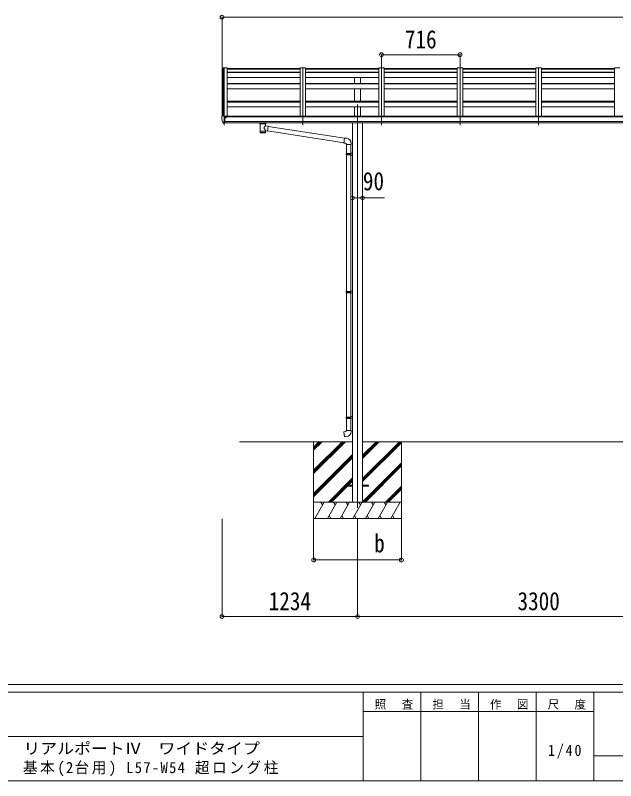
# Model space of a CAD drawing. Units: millimetres at full size; some dimension numbers follow another scale. Extents: x -9783 to 9892, y -6828 to 6752.
# Drawn here: x 36 to 5506, y -6828 to 145 of the extents above; entities that cross this region are included whole.
import ezdxf
from ezdxf.enums import TextEntityAlignment as Align

# ---------------------------------------------------------------- set-up
doc = ezdxf.new("R2010")
doc.units = ezdxf.units.MM
doc.header["$LTSCALE"] = 35
doc.header["$PDMODE"] = 32
doc.header["$PDSIZE"] = 35
for name, color, linetype, lineweight in [('0-0_0', 7, 'Continuous', 9), ('0-1_本体', 4, 'Continuous', 9), ('0-2_部品', 7, 'Continuous', 9), ('0-8_PARTS2', 2, 'Continuous', 9), ('0-A_寸法', 6, 'Continuous', 9), ('F-0_240', 7, 'Continuous', 9)]:
    doc.layers.add(name, color=color, linetype=linetype, lineweight=lineweight)
doc.styles.add('ＭＳ ゴシック', font='')
doc.styles.get('ＭＳ ゴシック').set_extended_font_data('MS Gothic')

msp = doc.modelspace()

# ---------------------------------------------------------------- linework, layer by layer
at = {"layer": '0-0_0'}
for p, q in [((2078.08, -3739.42), (3108.88, -3739.42)), ((2754.08, -3739.42), (2754.08, -4439.42)), ((2754.08, -4000.15), (3014.81, -3739.42)), ((2754.08, -4014.29), (3028.96, -3739.42)), ((2754.08, -4028.44), (3043.1, -3739.42)), ((2754.08, -3816.31), (2830.96, -3739.42)), ((2754.08, -3802.16), (2816.82, -3739.42)), ((2754.08, -3788.02), (2802.68, -3739.42)), ((3199.28, -4075.45), (3535.31, -3739.42)), ((3199.28, -4089.59), (3549.46, -3739.42)), ((3199.28, -3891.61), (3351.46, -3739.42)), ((3199.28, -3877.46), (3337.32, -3739.42)), ((3199.28, -3863.32), (3323.18, -3739.42)), ((3199.28, -3739.42), (6408.88, -3739.42)), ((3199.28, -4103.74), (3554.08, -3748.94)), ((3554.08, -3739.42), (3554.08, -4439.42)), ((2754.08, -4212.28), (3108.88, -3857.49)), ((2754.08, -4226.43), (3108.88, -3871.63)), ((2754.08, -4240.57), (3108.88, -3885.77)), ((3199.28, -4287.58), (3554.08, -3932.79)), ((3211.58, -4289.42), (3554.08, -3946.93)), ((3225.73, -4289.42), (3554.08, -3961.07)), ((2889.07, -4289.42), (3108.88, -4069.62)), ((3057.73, -4134.91), (3108.88, -4083.76)), ((3071.87, -4134.91), (3108.88, -4097.9)), ((2903.22, -4289.42), (3054.08, -4138.56)), ((2917.36, -4289.42), (3062.87, -4143.91)), ((3409.57, -4289.42), (3554.08, -4144.92)), ((3423.72, -4289.42), (3554.08, -4159.06)), ((3437.86, -4289.42), (3554.08, -4173.2)), ((3554.08, -4289.42), (2754.08, -4289.42)), ((2764.37, -4439.42), (2850.97, -4289.42)), ((2835.97, -4315.41), (2820.97, -4289.42)), ((2879.84, -4439.42), (2966.44, -4289.42)), ((2951.44, -4315.41), (2936.44, -4289.42)), ((2995.31, -4439.42), (3081.91, -4289.42)), ((3066.91, -4315.41), (3051.91, -4289.42)), ((3110.78, -4439.42), (3197.38, -4289.42)), ((3182.38, -4315.41), (3167.38, -4289.42)), ((3226.25, -4439.42), (3312.85, -4289.42)), ((3297.85, -4315.41), (3282.85, -4289.42)), ((3341.72, -4439.42), (3428.32, -4289.42)), ((3398.32, -4289.42), (3413.32, -4315.41)), ((3457.19, -4439.42), (3543.8, -4289.42)), ((2754.08, -4439.42), (3554.08, -4439.42)), ((2894.84, -4413.45), (2909.84, -4439.42)), ((3010.31, -4413.44), (3025.31, -4439.42)), ((3125.78, -4413.44), (3140.78, -4439.42)), ((3241.25, -4413.45), (3256.25, -4439.42)), ((3356.72, -4413.45), (3371.72, -4439.42)), ((3472.19, -4413.45), (3487.19, -4439.42))]:
    msp.add_line(p, q, dxfattribs=at)
at = {"layer": '0-1_本体'}
for p, q in [((1920.09, -335.51), (1920.08, -776.57)), ((1921.03, -334.63), (1928.87, -334.22)), ((1929.08, -334.3), (1929.08, -770.02)), ((1929.16, -334.41), (1929.78, -336.03)), ((1965.08, -334.21), (1965.08, -780.2)), ((2631.08, -340.29), (1965.08, -340.29)), ((1965.08, -347.21), (2631.08, -347.21)), ((2631.08, -334.21), (2631.08, -773.5)), ((2681.08, -334.21), (2631.08, -334.21)), ((2681.08, -334.21), (2681.08, -773.5)), ((3347.08, -340.29), (2681.08, -340.29)), ((2681.08, -347.21), (3347.08, -347.21)), ((3347.08, -334.21), (3347.08, -773.5)), ((3397.08, -334.21), (3347.08, -334.21)), ((3397.08, -334.21), (3397.08, -773.5)), ((4063.08, -340.29), (3397.08, -340.29)), ((3397.08, -347.21), (4063.08, -347.21)), ((4063.08, -334.21), (4063.08, -773.5)), ((4113.08, -334.21), (4063.08, -334.21)), ((4113.08, -334.21), (4113.08, -773.5)), ((4779.08, -340.29), (4113.08, -340.29)), ((4113.08, -347.21), (4779.08, -347.21)), ((4779.08, -334.21), (4779.08, -773.5)), ((4829.08, -334.21), (4779.08, -334.21)), ((4829.08, -334.21), (4829.08, -773.5)), ((5495.08, -340.29), (4829.08, -340.29)), ((4829.08, -347.21), (5495.08, -347.21)), ((5495.08, -334.21), (5495.08, -773.5)), ((5545.08, -334.21), (5495.08, -334.21)), ((1965.08, -373.92), (2631.08, -373.92)), ((1965.08, -376.5), (2631.08, -376.5)), ((2681.08, -373.92), (3347.08, -373.92)), ((2681.08, -376.5), (3347.08, -376.5)), ((3397.08, -373.92), (4063.08, -373.92)), ((3397.08, -376.5), (4063.08, -376.5)), ((4113.08, -373.92), (4779.08, -373.92)), ((4113.08, -376.5), (4779.08, -376.5)), ((4829.08, -373.92), (5495.08, -373.92)), ((4829.08, -376.5), (5495.08, -376.5)), ((1965.08, -421.24), (2631.08, -421.24)), ((1965.08, -474.97), (2631.08, -474.97)), ((1965.08, -480.54), (2631.08, -480.54)), ((2681.08, -421.24), (3347.08, -421.24)), ((2681.08, -474.97), (3347.08, -474.97)), ((2681.08, -480.54), (3347.08, -480.54)), ((3126.58, -474.97), (3126.58, -421.24)), ((3181.58, -474.97), (3181.58, -421.24)), ((3397.08, -421.24), (4063.08, -421.24)), ((3397.08, -474.97), (4063.08, -474.97)), ((3397.08, -480.54), (4063.08, -480.54)), ((4113.08, -421.24), (4779.08, -421.24)), ((4113.08, -474.97), (4779.08, -474.97)), ((4113.08, -480.54), (4779.08, -480.54)), ((4829.08, -421.24), (5495.08, -421.24)), ((4829.08, -474.97), (5495.08, -474.97)), ((4829.08, -480.54), (5495.08, -480.54)), ((1965.08, -524.53), (2631.08, -524.53)), ((2681.08, -524.53), (3347.08, -524.53)), ((3126.58, -638.62), (3126.58, -524.53)), ((3181.58, -638.62), (3181.58, -524.53)), ((3397.08, -524.53), (4063.08, -524.53)), ((4113.08, -524.53), (4779.08, -524.53)), ((4829.08, -524.53), (5495.08, -524.53)), ((1965.08, -638.62), (2631.08, -638.62)), ((1965.08, -645.42), (2631.08, -645.42)), ((1965.08, -688.97), (2631.08, -688.97)), ((2681.08, -638.62), (3347.08, -638.62)), ((2681.08, -645.42), (3347.08, -645.42)), ((2681.08, -688.97), (3347.08, -688.97)), ((3126.58, -773.5), (3126.58, -688.97)), ((3181.58, -773.5), (3181.58, -688.97)), ((3397.08, -638.62), (4063.08, -638.62)), ((3397.08, -645.42), (4063.08, -645.42)), ((3397.08, -688.97), (4063.08, -688.97)), ((4113.08, -638.62), (4779.08, -638.62)), ((4113.08, -645.42), (4779.08, -645.42)), ((4113.08, -688.97), (4779.08, -688.97)), ((4829.08, -638.62), (5495.08, -638.62)), ((4829.08, -645.42), (5495.08, -645.42)), ((4829.08, -688.97), (5495.08, -688.97)), ((7661.58, -780.2), (1946.58, -780.2)), ((1946.58, -821.43), (7661.58, -821.43)), ((7661.58, -833.27), (1946.58, -833.2)), ((1970.08, -780.2), (1970.08, -773.5)), ((7638.08, -773.5), (1970.08, -773.5)), ((3108.88, -833.37), (3108.88, -4289.44)), ((3199.28, -833.37), (3199.28, -4289.44))]:
    msp.add_line(p, q, dxfattribs=at)
msp.add_lwpolyline([(1929.78, -770.02), (1929.78, -334.21), (1965.08, -334.21)], dxfattribs=at)
msp.add_circle((1954.06, -784.94), 3, dxfattribs=at)
for centre, radius, start, end in [((1921.08, -335.63), 1, 93, 173.32986), ((1928.88, -334.52), 0.301, 21.06327, 92.86679)]:
    msp.add_arc(centre, radius, start, end, dxfattribs=at)
at = {"layer": '0-2_部品'}
for p, q in [((1918.08, -779.4), (1918.08, -780.02)), ((1924.99, -770.59), (1920.93, -776.4)), ((1932.46, -836.71), (1922.71, -821.33)), ((1940.08, -838.52), (1940.08, -770.02)), ((1941.58, -770.94), (1940.08, -770.94)), ((1946.58, -779.76), (1940.08, -779.36)), ((1940.08, -836.33), (1940.58, -836.33)), ((1940.58, -836.33), (1941.08, -835.33)), ((1946.58, -835.33), (1941.08, -835.33)), ((1941.58, -770.94), (1941.58, -777.11)), ((1951.26, -772.44), (1941.58, -771.72)), ((1941.58, -774.71), (1955.58, -774.77)), ((1951.06, -784.94), (1951.58, -784.94)), ((1951.58, -784.94), (1951.88, -784.94)), ((1952.08, -774.75), (1952.08, -772.85)), ((1956.58, -775.87), (1956.58, -780.2)), ((2264.38, -839.53), (2264.38, -833.41)), ((2318.38, -839.53), (2318.38, -833.41)), ((1938.58, -838.43), (1934.87, -838.21)), ((1938.58, -838.43), (1940.08, -838.52)), ((2268.48, -844.03), (2268.46, -924.32)), ((2314.28, -861.6), (2314.28, -844.02)), ((2339.5, -865.51), (2314.28, -861.6)), ((2339.5, -865.51), (2332.48, -910.77)), ((3034.61, -975.41), (2339.19, -867.52)), ((2314.3, -924.32), (2314.28, -907.69)), ((2314.28, -907.94), (2332.48, -910.77)), ((3030.95, -1017.34), (2332.75, -909.03)), ((3055.6, -975.47), (3034.77, -973.65)), ((3050.68, -1031.22), (3096.68, -1031.22)), ((3052.68, -1031.22), (3052.68, -1113.87)), ((3094.68, -1031.22), (3094.68, -1111.32)), ((3096.68, -1031.22), (3096.68, -1020.3)), ((3050.68, -1115.87), (3051.68, -1113.87)), ((3051.68, -1113.87), (3094.68, -1113.87)), ((3090.21, -1115.87), (3089.78, -1113.87)), ((3092.68, -1111.37), (3108.68, -1110.9)), ((3092.68, -1113.37), (3092.68, -1111.37)), ((3092.68, -1113.37), (3094.68, -1113.37)), ((3108.68, -1110.9), (3108.68, -1128.85)), ((3050.68, -1115.87), (3094.68, -1115.87)), ((3050.68, -1115.87), (3050.68, -1123.87)), ((3050.68, -1123.87), (3094.68, -1123.87)), ((3050.68, -1123.87), (3051.68, -1125.87)), ((3051.68, -1125.87), (3094.68, -1125.87)), ((3052.68, -1125.87), (3052.68, -2370.06)), ((3092.68, -1128.37), (3092.68, -1126.37)), ((3092.68, -1128.37), (3108.68, -1128.85)), ((3094.68, -1128.43), (3094.68, -2367.5)), ((3050.68, -2372.06), (3051.68, -2370.06)), ((3051.68, -2370.06), (3094.68, -2370.06)), ((3090.21, -2372.06), (3089.78, -2370.06)), ((3092.68, -2367.56), (3108.68, -2367.09)), ((3092.68, -2369.56), (3092.68, -2367.56)), ((3092.68, -2369.56), (3094.68, -2369.56)), ((3108.68, -2367.09), (3108.68, -2385.03)), ((3050.68, -2372.06), (3094.68, -2372.06)), ((3050.68, -2372.06), (3050.68, -2380.06)), ((3050.68, -2380.06), (3094.68, -2380.06)), ((3050.68, -2380.06), (3051.68, -2382.06)), ((3051.68, -2382.06), (3094.68, -2382.06)), ((3052.68, -2382.06), (3052.68, -3515.22)), ((3092.68, -2384.56), (3092.68, -2382.56)), ((3092.68, -2384.56), (3108.68, -2385.03)), ((3094.68, -2384.62), (3094.68, -3512.66)), ((3050.68, -3517.22), (3051.68, -3515.22)), ((3050.68, -3517.22), (3094.68, -3517.22)), ((3050.68, -3517.22), (3050.68, -3525.22)), ((3050.68, -3525.22), (3094.68, -3525.22)), ((3050.68, -3525.22), (3051.68, -3527.22)), ((3051.68, -3515.22), (3094.68, -3515.22)), ((3051.68, -3527.22), (3094.68, -3527.22)), ((3052.68, -3527.22), (3052.68, -3637.22)), ((3090.21, -3517.22), (3089.78, -3515.22)), ((3092.68, -3512.72), (3108.68, -3512.25)), ((3092.68, -3514.72), (3092.68, -3512.72)), ((3092.68, -3514.72), (3094.68, -3514.72)), ((3092.68, -3529.72), (3092.68, -3527.72)), ((3092.68, -3529.72), (3108.68, -3530.19)), ((3094.68, -3529.78), (3094.68, -3637.22)), ((3108.68, -3512.25), (3108.68, -3530.19)), ((3050.68, -3637.22), (3096.68, -3637.22)), ((3050.68, -3647.22), (3050.68, -3637.22)), ((3096.68, -3637.22), (3096.68, -3648.14))]:
    msp.add_line(p, q, dxfattribs=at)
at = {"layer": '0-2_部品', "color": 4}
for p, q in [((3053.88, -4134.91), (3053.88, -4143.91)), ((3053.88, -4134.91), (3108.88, -4134.91)), ((3053.88, -4143.91), (3108.88, -4143.91)), ((3198.88, -4134.91), (3253.88, -4134.91)), ((3198.88, -4143.91), (3253.88, -4143.91)), ((3253.88, -4134.91), (3253.88, -4143.91))]:
    msp.add_line(p, q, dxfattribs=at)
at = {"layer": '0-2_部品'}
for points in [[(1940.08, -770.02), (1928.08, -770.02), (1925.75, -770.17)], [(1940.08, -824.63), (1943.25, -824.23), (1946.58, -823.8)], [(1946.58, -835.33), (1946.58, -777.11), (1941.58, -777.11)], [(1951.26, -772.44), (1951.43, -772.46), (1951.58, -772.49), (1951.73, -772.53), (1951.85, -772.58), (1951.95, -772.64), (1952.02, -772.71), (1952.07, -772.78), (1952.08, -772.85)], [(1951.88, -783.75), (1951.88, -784.94), (1956.58, -784.94)], [(1956.58, -783.32), (1956.58, -784.94), (1957.06, -784.94)], [(2264.42, -839.59), (2264.4, -839.23), (2264.64, -838.27), (2265.16, -837.39), (2265.97, -836.55), (2267.08, -835.75), (2268.48, -835.03)], [(2314.28, -835.04), (2314.51, -835.13), (2315.87, -835.87), (2316.98, -836.72), (2317.74, -837.58), (2318.2, -838.48), (2318.37, -839.37)], [(2264.42, -839.47), (2264.4, -839.83), (2264.64, -840.79), (2265.16, -841.67), (2265.97, -842.51), (2267.08, -843.31), (2268.48, -844.03)], [(2314.28, -844.02), (2314.51, -843.92), (2315.87, -843.19), (2316.98, -842.34), (2317.74, -841.48), (2318.2, -840.58), (2318.37, -839.69)], [(3034.77, -973.65), (3030.76, -1019.47), (3050.68, -1021.22), (3050.68, -1031.22)], [(3092.68, -1126.37), (3094.68, -1126.37), (3094.68, -1113.37)], [(3090.21, -1115.87), (3090.21, -1123.87), (3089.78, -1125.87)], [(3092.68, -2382.56), (3094.68, -2382.56), (3094.68, -2369.56)], [(3090.21, -2372.06), (3090.21, -2380.06), (3089.78, -2382.06)], [(3090.21, -3517.22), (3090.21, -3525.22), (3089.78, -3527.22)], [(3092.68, -3527.72), (3094.68, -3527.72), (3094.68, -3514.72)], [(3055.6, -3692.97), (3034.77, -3694.79), (3030.76, -3648.97), (3050.68, -3647.22)]]:
    msp.add_lwpolyline(points, dxfattribs=at)
for centre, radius, start, end in [((1921.08, -779.4), 3, 93, 180), ((2110.57, -780.02), 192.49, 180.0008, 192.1233), ((1925.31, -819.83), 3, 191.83348, 210), ((1925.81, -771.16), 1, 93.5, 145), ((1935.06, -835.21), 3, 210, 266.5), ((1954.08, -784.94), 2.5, 151.64236, 180), ((1954.08, -784.94), 2.5, 0, 151.64236), ((2281.45, -884.75), 51.38, 92.46126, 104.61963), ((2301.34, -884.75), 51.38, 75.38037, 87.53874), ((3051.68, -1020.3), 45, 0, 85), ((3051.68, -3648.14), 45, 275, 0)]:
    msp.add_arc(centre, radius, start, end, dxfattribs=at)
for centre, major_axis, ratio, start_param, end_param in [((1955.58, -775.87), (-0.02, 1.1), 0.906239, 4.6917496, 6.2625459), ((2291.38, -845.22), (-22.91, -0.42), 0.072511, 4.711586, 6.2823824), ((2291.4, -843.59), (-22.91, -0.42), 0.072511, 4.711586, 6.2823824), ((2291.36, -843.6), (22.92, -0.42), 0.07247, 0.0008089, 1.5716053), ((2291.36, -845.22), (22.92, -0.42), 0.07247, 0.0008089, 1.5716053), ((2291.38, -881.15), (-22.81, 26.62), 0.234429, 3.1563334, 4.5976381), ((2293.93, -883.8), (20.32, 22.25), 0.045535, 4.9756507, 6.2441899), ((2302.38, -839.53), (16, 0), 0.361356, 0, 0.0194874), ((2302.38, -839.53), (16, 0), 0.361356, 6.2636979, 6.2831853), ((2291.38, -924.32), (22.92, 0), 0.101955, 6.2829723, 9.4248207), ((2291.38, -924.32), (22.92, 0), 0.101955, 3.1415499, 6.2833984), ((2291.38, -911.88), (22.91, 0), 0.122865, 6.2831853, 9.424778)]:
    msp.add_ellipse(centre, major_axis=major_axis, ratio=ratio, start_param=start_param, end_param=end_param, dxfattribs=at)
at = {"layer": '0-8_PARTS2'}
for p, q in [((1940.08, -337.35), (1940.08, -856.63)), ((2656.08, -337.35), (2656.08, -856.63)), ((3372.08, -337.35), (3372.08, -856.63)), ((4088.08, -337.35), (4088.08, -856.63)), ((4804.08, -337.35), (4804.08, -856.63)), ((3154.08, -667.83), (3154.08, -4343.06))]:
    msp.add_line(p, q, dxfattribs=at)
at = {"layer": '0-A_寸法'}
for p, q in [((1920.08, 127.48), (1920.08, -328.09)), ((1920.08, 127.48), (7688.08, 127.48)), ((3372.08, -213.96), (3372.08, -331.56)), ((3372.08, -213.96), (4088.08, -213.96)), ((4088.08, -213.96), (4088.08, -331.56)), ((3108.88, -1518.17), (3199.28, -1518.17)), ((3199.28, -1518.17), (3399.28, -1518.17)), ((1920.08, -5332.3), (1920.08, -4442.91)), ((2754.08, -4817.32), (2754.08, -4442.91)), ((3154.08, -5332.3), (3154.08, -4442.91)), ((3554.08, -4817.32), (3554.08, -4442.91)), ((2754.08, -4817.32), (3554.08, -4817.32)), ((1920.08, -5332.3), (3154.08, -5332.3)), ((3154.08, -5332.3), (6454.08, -5332.3))]:
    msp.add_line(p, q, dxfattribs=at)
for p in [(1920.08, 127.48), (3372.08, -213.96), (4088.08, -213.96), (3108.88, -1518.17), (3199.28, -1518.17), (2754.08, -4817.32), (3554.08, -4817.32), (1920.08, -5332.3), (3154.08, -5332.3)]:
    msp.add_point(p, dxfattribs=at)
at = {"layer": 'F-0_240', "color": 5}
for p, q in [((-9783.03, -5953.1), (9396.97, -5953.1)), ((-9783.03, -6023.1), (6285.75, -6023.1)), ((3205.75, -6023.1), (3205.75, -6828.1)), ((3730.75, -6023.1), (3730.75, -6828.1)), ((4255.75, -6023.1), (4255.75, -6828.1)), ((4780.75, -6023.1), (4780.75, -6828.1)), ((5305.75, -6023.1), (5305.75, -6828.1)), ((3205.75, -6198.1), (5305.75, -6198.1)), ((-3969.25, -6425.6), (3205.75, -6425.6)), ((5305.75, -6600.6), (6285.75, -6600.6)), ((-9783.03, -6828.1), (9396.97, -6828.1))]:
    msp.add_line(p, q, dxfattribs=at)

# ---------------------------------------------------------------- texts
at = {"layer": '0-A_寸法', "color": 7, "style": 'ＭＳ ゴシック', "width": 0.85}
for s, p in [('716', (3585.71, -206.96)), ('90', (3203.03, -1499.17)), ('b', (3305.96, -4798.32)), ('1234', (2344.58, -5325.3)), ('3300', (4611.58, -5325.3))]:
    msp.add_text(s, height=166.8, dxfattribs=at).set_placement(p, align=Align.BOTTOM_LEFT)
at = {"layer": 'F-0_240', "style": 'ＭＳ ゴシック', "width": 1.1}
msp.add_text('リアルポートⅣ\u3000ワイドタイプ', height=102.6, dxfattribs=at).set_placement((109.35, -6616.22), align=Align.BOTTOM_LEFT)
at = {"layer": 'F-0_240', "attachment_point": 7, "style": 'ＭＳ ゴシック'}
for s, insert, char_height in [('\\T1.17;照\u3000査', (3310.76, -6180.6), 76.98), ('\\T1.17;担\u3000当', (3835.76, -6180.6), 76.98), ('\\T1.17;作\u3000図', (4360.75, -6180.6), 76.98), ('\\T1.17;尺\u3000度', (4885.76, -6180.6), 76.98), ('\\T1.28;\\W0.9;1/40', (4890.13, -6626.85), 102.6), ('\\T1.18;\\W0.95;基本(2台用)\\~L57-W54\\~超ロング柱', (105.77, -6786.55), 102.6)]:
    msp.add_mtext(s, dxfattribs=dict(at, insert=insert, char_height=char_height))

doc.saveas('drawing.dxf')
